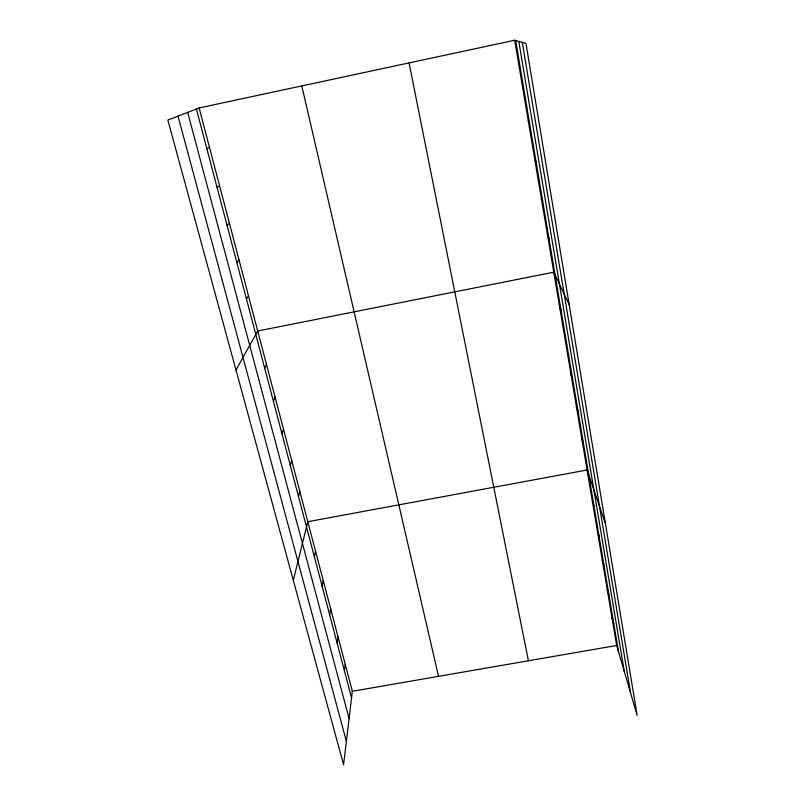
<?xml version="1.0" encoding="UTF-8"?>
<svg xmlns="http://www.w3.org/2000/svg" width="805" height="805" viewBox="0 0 805 805"><rect width="100%" height="100%" fill="white"/><g stroke="black" fill="none" stroke-linecap="round" stroke-linejoin="round"><path stroke-width="1.21" d="M199.137 107.951L352.328 691.284L343.584 764.75L167.863 120.076L199.137 107.951L514.687 40.25L525.957 43.379L637.137 715.293L616.67 645.479L514.687 40.25M344.399 670.726L345.254 664.336M337.104 643.064L338.05 636.886M329.678 614.859L330.704 608.912M322.101 586.121L323.218 580.405M314.383 556.819L315.58 551.345M293.312 580.284L307.802 521.71L587.097 469.989L605.43 523.653M298.474 496.454L299.863 491.493M290.283 465.36L291.772 460.681M281.921 433.633L283.511 429.236M273.388 401.252L275.089 397.157M264.684 368.197L266.495 364.424M235.986 369.978L257.711 331.006L553.77 272.191L569.175 304.562M246.431 298.937L248.483 295.838M236.861 262.631L239.045 259.904M227.08 225.511L229.395 223.176M217.088 187.555L219.534 185.623M206.855 148.734L209.451 147.224M352.328 691.284L616.67 645.479M521.57 81.134L522.626 81.899M528.301 121.092L529.428 122.31M534.882 160.145L536.07 161.805M541.322 198.322L542.57 200.405M547.611 235.664L548.919 238.139M559.616 306.876L561.025 310.096M565.341 340.857L566.801 344.409M570.946 374.134L572.446 378.018M576.44 406.736L577.99 410.922M581.824 438.675L583.414 443.173M592.269 500.68L593.939 505.721M597.34 530.767L599.041 536.08M602.311 560.28L604.052 565.835M607.191 589.22L608.962 595.026M611.971 617.616L613.772 623.644M178.006 116.141L346.381 741.274M187.676 112.388L349.088 718.583M196.39 109.017L351.554 697.875M301.795 85.924L438.544 676.341M409.071 62.911L528.412 660.774M518.802 41.397L624.267 671.38M515.673 40.522L618.502 651.728M522.294 42.363L630.587 692.954"/></g></svg>
